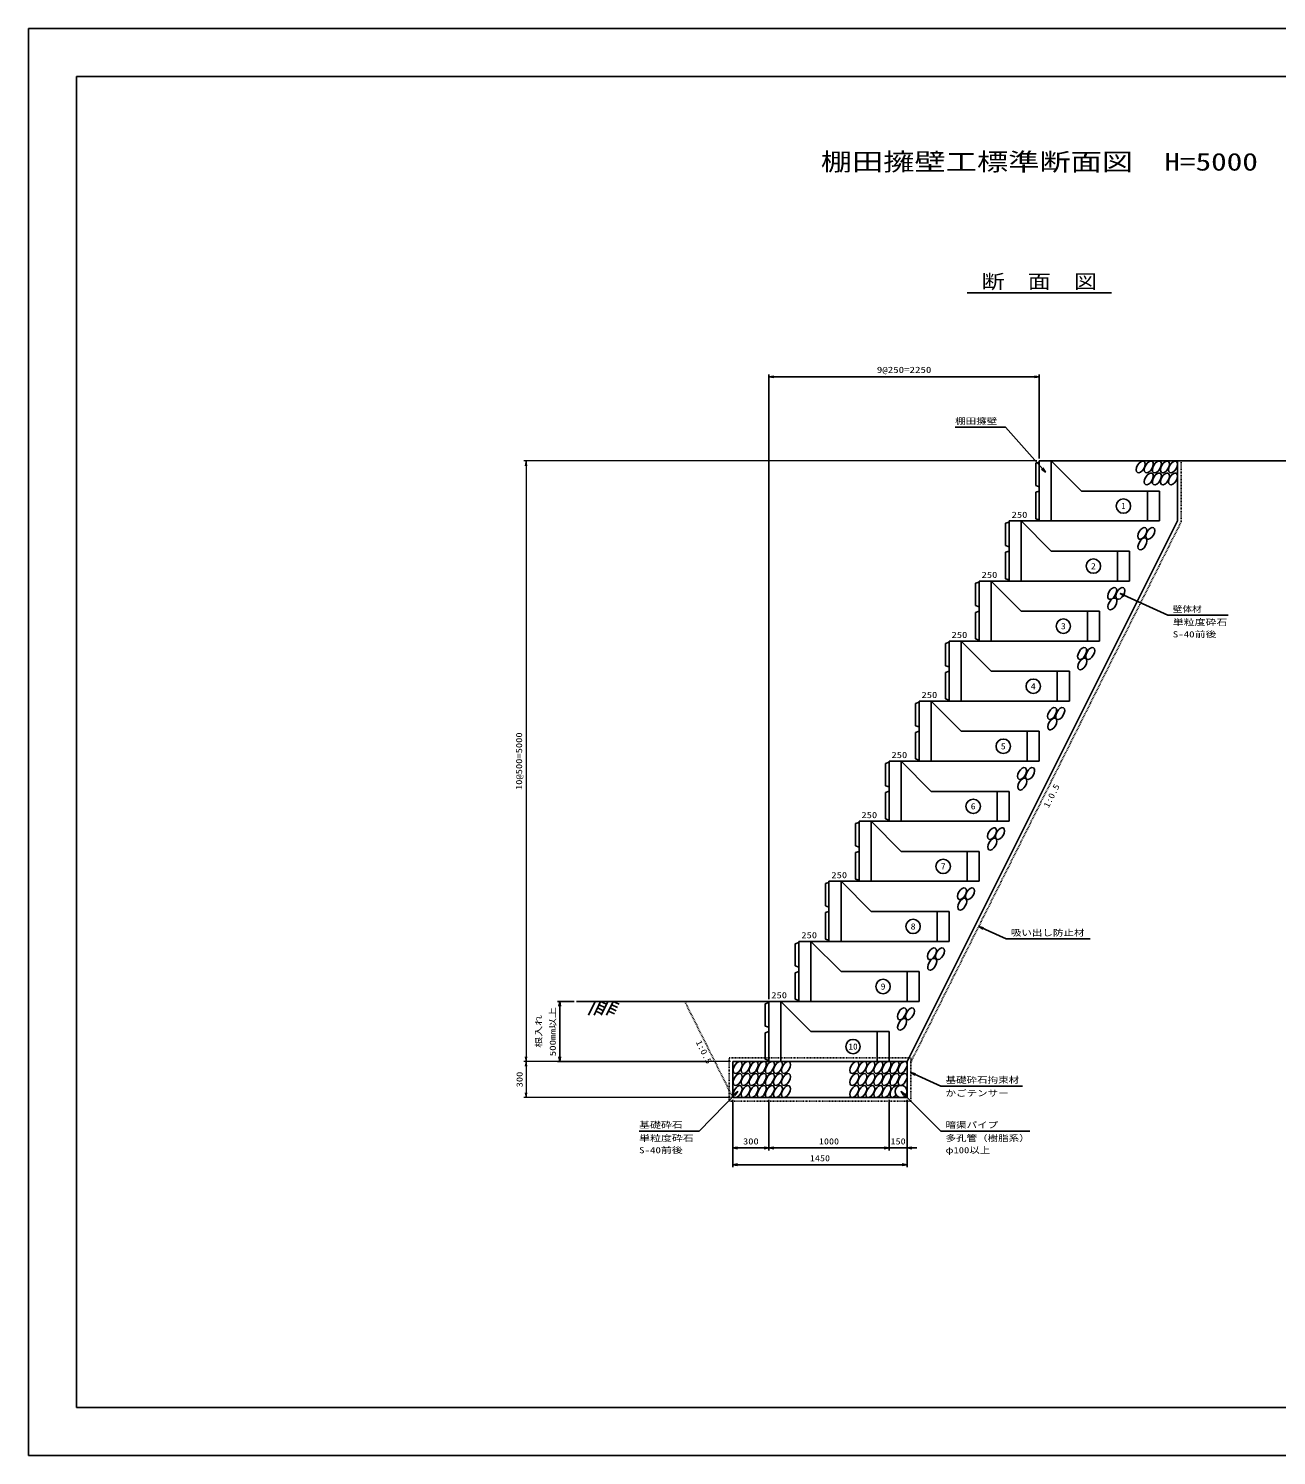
# Model space of a CAD drawing. Units: millimetres at full size; some dimension numbers follow another scale. Extents: x 0 to 16820, y 0 to 11880.
# Drawn here: x 0 to 10383, y 0 to 11880 of the extents above; entities that cross this region are included whole.
import ezdxf
from ezdxf.enums import TextEntityAlignment as Align

# ---------------------------------------------------------------- set-up
doc = ezdxf.new("R2010")
doc.units = ezdxf.units.MM
doc.linetypes.add('DASHED_SPACED', pattern=[12, 6, -6])
for name, color, linetype, lineweight in [('D-STR-DIM', 7, 'Continuous', 25), ('D-STR-STRn', 2, 'Continuous', 25), ('D-STR-TXT', 7, 'Continuous', 25), ('D-TTL', 2, 'Continuous', 25), ('D-TTL-TXT', 7, 'Continuous', 25)]:
    doc.layers.add(name, color=color, linetype=linetype, lineweight=lineweight)
doc.styles.add('ＭＳ ゴシック', font='')
doc.styles.get('ＭＳ ゴシック').set_extended_font_data('MS Gothic')

# ---------------------------------------------------------------- blocks, each defined once
blk = doc.blocks.new('open_arrow')
at = {"color": 0, "linetype": 'Continuous', "lineweight": -2}
blk.add_lwpolyline([(7.5, 1.25), (0, 0), (7.5, -1.25)], dxfattribs=at)
blk = doc.blocks.new('T-D')
at = {"color": 1, "linetype": 'Continuous', "lineweight": 25}
for p, q in [((0, -500), (0, 0)), ((0, 0), (100, 0)), ((100, -500), (100, 0)), ((350, -251), (100, 0)), ((0, -9), (-30, -19)), ((-30, -19), (-30, -204.5)), ((-30, -204.5), (0, -214.5)), ((0, -250.5), (-30, -260.5)), ((-30, -260.5), (-30, -481)), ((350, -251), (1000, -251)), ((900, -500), (900, -251)), ((1000, -500), (1000, -251)), ((-30, -481), (0, -491)), ((0, -500), (1000, -500))]:
    blk.add_line(p, q, dxfattribs=at)

msp = doc.modelspace()

# ---------------------------------------------------------------- linework, layer by layer
at = {"layer": 'D-STR-DIM'}
for p, q in [((6160, 3800), (6160, 9000)), ((6200, 8986.667), (6160, 8980)), ((6200, 8973.333), (6160, 8980)), ((6160, 8980), (6200, 8980)), ((6200, 8980), (8370, 8980)), ((8370, 8986.667), (8410, 8980)), ((8370, 8973.333), (8410, 8980)), ((8410, 8980), (8370, 8980)), ((8410, 8300), (8410, 9000)), ((4540, 3780), (4400, 3780)), ((4413.333, 3740), (4420, 3780)), ((4426.667, 3740), (4420, 3780)), ((4420, 3780), (4420, 3740)), ((4420, 3740), (4420, 3320)), ((5645, 3280), (4400, 3280)), ((4413.333, 3320), (4420, 3280)), ((4426.667, 3320), (4420, 3280)), ((4420, 3280), (4420, 3320)), ((5860, 2960), (5860, 2400)), ((5860, 2960), (5860, 2540)), ((6160, 2960), (6160, 2540)), ((6160, 2960), (6160, 2540)), ((7160, 2960), (7160, 2540)), ((7160, 2960), (7160, 2540)), ((7310, 2960), (7310, 2400)), ((7310, 2960), (7310, 2540)), ((6160, 2560), (5860, 2560)), ((6160, 2560), (7160, 2560)), ((7080, 2560), (7390, 2560)), ((5860, 2420), (7310, 2420))]:
    msp.add_line(p, q, dxfattribs=at)
at = {"layer": 'D-STR-DIM', "lineweight": 0}
for p, q in [((8390, 8280), (4120, 8280)), ((4140, 8280), (4140, 3280)), ((5840, 3280), (4120, 3280)), ((5840, 3280), (4120, 3280)), ((4140, 3280), (4140, 2980)), ((5840, 2980), (4120, 2980))]:
    msp.add_line(p, q, dxfattribs=at)
at = {"layer": 'D-STR-STRn', "color": 1}
for p, q in [((8410, 8280), (11410, 8280)), ((8160, 7780), (8410, 7780)), ((7910, 7280), (8160, 7280)), ((7660, 6780), (7910, 6780)), ((7410, 6280), (7660, 6280)), ((7160, 5780), (7410, 5780)), ((6910, 5280), (7160, 5280)), ((6660, 4780), (6910, 4780)), ((6410, 4280), (6660, 4280)), ((6160, 3780), (4560, 3780)), ((4715, 3780), (4659.92, 3664.793)), ((4760, 3780), (4704.92, 3664.793)), ((4721.18, 3698.803), (4770.017, 3675.454)), ((4734.12, 3725.868), (4782.957, 3702.52)), ((4747.06, 3752.934), (4795.897, 3729.585)), ((4760, 3780), (4808.837, 3756.651)), ((4820, 3780), (4764.92, 3664.793)), ((4865, 3780), (4809.92, 3664.793)), ((4826.18, 3698.803), (4875.017, 3675.454)), ((4839.12, 3725.868), (4887.957, 3702.52)), ((4852.06, 3752.934), (4900.897, 3729.585)), ((4865, 3780), (4913.837, 3756.651)), ((6160, 3780), (6410, 3780))]:
    msp.add_line(p, q, dxfattribs=at)
at = {"layer": 'D-STR-STRn', "color": 1, "linetype": 'DASHED_SPACED'}
msp.add_line((5460, 3780), (5860, 2980), dxfattribs=at)
at = {"layer": 'D-STR-STRn', "color": 1}
msp.add_lwpolyline([(7310, 3280), (9560, 7780), (9560, 8280)], dxfattribs=at)
at = {"layer": 'D-STR-STRn', "linetype": 'DASHED_SPACED'}
msp.add_lwpolyline([(7340, 3272.918), (9590, 7772.918), (9590, 8280)], dxfattribs=at)
msp.add_lwpolyline([(5830, 3310), (7340, 3310), (7340, 2950), (5830, 2950)], close=True, dxfattribs=at)
at = {"layer": 'D-STR-STRn', "color": 1}
msp.add_lwpolyline([(5860, 3280), (7310, 3280), (7310, 2980), (5860, 2980)], close=True, dxfattribs=at)
at = {"layer": 'D-STR-STRn'}
msp.add_circle((7260, 3030), 50, dxfattribs=at)
for centre in [(9253.933, 8230.019), (9320.933, 8230.019), (9387.933, 8230.019), (9454.933, 8230.019), (9521.933, 8230.019), (9320.933, 8130.019), (9387.933, 8130.019), (9454.933, 8130.019), (9521.933, 8130.019), (9266.606, 7677.112), (9333.606, 7677.112), (9268.605, 7589.595), (9016.606, 7177.112), (9018.605, 7089.595), (9083.606, 7177.112), (8766.606, 6677.112), (8833.606, 6677.112), (8768.605, 6589.595), (8516.606, 6177.112), (8583.606, 6177.112), (8518.605, 6089.595), (8266.606, 5677.112), (8333.606, 5677.112), (8268.605, 5589.595), (8016.606, 5177.112), (8083.606, 5177.112), (8018.605, 5089.595), (7766.606, 4677.112), (7768.605, 4589.595), (7833.606, 4677.112), (7516.606, 4177.112), (7583.606, 4177.112), (7518.605, 4089.595), (7266.606, 3677.112), (7333.606, 3677.112), (7268.605, 3589.595), (5900.239, 3230), (5967.239, 3230), (6034.239, 3230), (6101.239, 3230), (6168.239, 3230), (6235.239, 3230), (6302.239, 3230), (6870.239, 3230), (6937.239, 3230), (7004.239, 3230), (7071.239, 3230), (7138.239, 3230), (7205.239, 3230), (7272.239, 3230), (5900.239, 3130), (5967.239, 3130), (6034.239, 3130), (6101.239, 3130), (6168.239, 3130), (6235.239, 3130), (6302.239, 3130), (6870.239, 3130), (6937.239, 3130), (7004.239, 3130), (7071.239, 3130), (7138.239, 3130), (7205.239, 3130), (7272.239, 3130), (5900.239, 3030), (5967.239, 3030), (6034.239, 3030), (6101.239, 3030), (6168.239, 3030), (6235.239, 3030), (6302.239, 3030), (6870.239, 3030), (6937.239, 3030), (7004.239, 3030), (7071.239, 3030), (7138.239, 3030)]:
    msp.add_ellipse(centre, major_axis=(-27.222, -47.15), ratio=0.545455, dxfattribs=at)
msp.add_ellipse((7205.239, 3030), major_axis=(-27.222, -47.15), ratio=0.545455, start_param=2.97552158, end_param=7.504347313, dxfattribs=at)
at = {"layer": 'D-STR-TXT'}
for p, q in [((8130, 8560), (7710, 8560)), ((8460.316, 8187.075), (8130, 8560)), ((9083.606, 7177.112), (9480.441, 6994.782)), ((9980.441, 6994.782), (9480.441, 6994.782)), ((7905.791, 4404.5), (8133.084, 4300.068)), ((8833.084, 4300.068), (8133.084, 4300.068)), ((7340, 3189.189), (7590, 3074.324)), ((5900.239, 3030), (5580, 2700)), ((7260, 3030), (7590, 2700)), ((8270, 3074.324), (7590, 3074.324)), ((5580, 2700), (5080, 2700)), ((8330, 2700), (7590, 2700))]:
    msp.add_line(p, q, dxfattribs=at)
for centre in [(9110, 7904.5), (8860, 7404.5), (8610, 6904.5), (8360, 6404.5), (8110, 5904.5), (7860, 5404.5), (7610, 4904.5), (7360, 4404.5), (7110, 3904.5), (6860, 3404.5)]:
    msp.add_circle(centre, 60, dxfattribs=at)
at = {"layer": 'D-TTL'}
for points in [[(0, 0), (16820, 0), (16820, 11880), (0, 11880)], [(400, 400), (16420, 400), (16420, 11480), (400, 11480)]]:
    msp.add_lwpolyline(points, close=True, dxfattribs=at)
at = {"layer": 'D-TTL-TXT'}
msp.add_line((7810, 9680), (9010, 9680), dxfattribs=at)

# ---------------------------------------------------------------- block references
at = {"layer": 'D-STR-DIM', "lineweight": 0, "xscale": 5.33, "yscale": 5.33}
for p, rotation in [((4140, 8280), 270), ((4140, 3280), 90), ((4140, 3280), 270), ((4140, 2980), 90)]:
    msp.add_blockref('open_arrow', p, dxfattribs=dict(at, rotation=rotation))
at = {"layer": 'D-STR-DIM', "xscale": 5.33, "yscale": 5.33}
for p in [(5860, 2560), (6160, 2560), (7310, 2560), (5860, 2420)]:
    msp.add_blockref('open_arrow', p, dxfattribs=at)
at = {"layer": 'D-STR-DIM', "xscale": 5.33, "yscale": 5.33, "rotation": 180}
for p in [(6160, 2560), (7160, 2560), (7160, 2560), (7310, 2420)]:
    msp.add_blockref('open_arrow', p, dxfattribs=at)
at = {"layer": 'D-STR-STRn'}
for p in [(8410, 8280), (8160, 7780), (7910, 7280), (7660, 6780), (7410, 6280), (7160, 5780), (6910, 5280), (6660, 4780), (6410, 4280), (6160, 3780)]:
    msp.add_blockref('T-D', p, dxfattribs=at)
at = {"layer": 'D-STR-TXT', "xscale": 5.33, "yscale": 5.33}
for p, rotation in [((8460.316, 8187.075), 131.5), ((9083.606, 7177.112), 335.3), ((7905.791, 4404.5), 335.3), ((7340, 3189.189), 335.3), ((5900.239, 3030), 225.9), ((7260, 3030), 315)]:
    msp.add_blockref('open_arrow', p, dxfattribs=dict(at, rotation=rotation))

# ---------------------------------------------------------------- texts
at = {"layer": 'D-STR-DIM', "style": 'ＭＳ ゴシック'}
for s, width, p in [('9@250=2250', 1.3, (7285, 9038.731)), ('300', 1.25, (6010, 2615)), ('1000', 1.2, (6660, 2615)), ('150', 1.2, (7235, 2615)), ('1450', 1.2, (6585, 2475))]:
    msp.add_text(s, height=51.32, dxfattribs=dict(at, width=width)).set_placement(p, align=Align.MIDDLE_CENTER)
at = {"layer": 'D-STR-DIM', "style": 'ＭＳ ゴシック', "width": 1.25}
for s, p in [('10@500=5000', (4081.269, 5780)), ('300', (4085, 3130))]:
    msp.add_text(s, height=51.32, rotation=90, dxfattribs=at).set_placement(p, align=Align.MIDDLE_CENTER)
at = {"layer": 'D-STR-DIM', "style": 'ＭＳ ゴシック', "width": 1.3}
for s, p in [('500mm以上', (4402.582, 3323.376)), ('根入れ', (4285.56, 3394.975))]:
    msp.add_text(s, height=51.32, rotation=90, dxfattribs=at).set_placement(p, align=Align.BOTTOM_LEFT)
at = {"layer": 'D-STR-TXT', "style": 'ＭＳ ゴシック'}
for s, width, p in [('棚田擁壁', 1.25, (7710, 8570.667)), ('250', 1.25, (8180, 7790.667)), ('250', 1.25, (7930, 7290.667)), ('壁体材', 1.15, (9520.441, 7005.449)), ('単粒度砕石', 1.3, (9520.441, 6895.449)), ('250', 1.25, (7680, 6790.667)), ('S-40前後', 1.3, (9520.441, 6795.449)), ('250', 1.25, (7430, 6290.667)), ('250', 1.25, (7180, 5790.667)), ('250', 1.25, (6930, 5290.667)), ('250', 1.25, (6680, 4790.667)), ('250', 1.25, (6430, 4290.667)), ('吸い出し防止材', 1.25, (8173.084, 4310.735)), ('250', 1.25, (6180, 3790.667)), ('基礎砕石拘束材', 1.25, (7630, 3084.991)), ('かごテンサー', 1.25, (7630, 2974.991)), ('基礎砕石\u3000', 1.3, (5080, 2710.667)), ('暗渠パイプ', 1.25, (7630, 2710.667)), ('単粒度砕石', 1.3, (5080, 2600.667)), ('多孔管（樹脂系）', 1.25, (7630, 2600.667)), ('S-40前後', 1.3, (5080, 2500.667)), ('φ100以上', 1.25, (7630, 2500.667))]:
    msp.add_text(s, height=51.32, dxfattribs=dict(at, width=width)).set_placement(p, align=Align.BOTTOM_LEFT)
for s, width, p in [('1', 0.9, (9110, 7904.5)), ('2', 1.15, (8860, 7404.5)), ('3', 1.15, (8610, 6904.5)), ('4', 1.2, (8360, 6404.5)), ('5', 1.15, (8110, 5904.5)), ('6', 1.15, (7860, 5404.5)), ('7', 1.15, (7610, 4904.5)), ('8', 1.2, (7360, 4404.5)), ('9', 1.15, (7110, 3904.5)), ('10', 1.1, (6860, 3404.5))]:
    msp.add_text(s, height=51.32, dxfattribs=dict(at, width=width)).set_placement(p, align=Align.MIDDLE_CENTER)
at = {"layer": 'D-STR-TXT', "style": 'ＭＳ ゴシック', "width": 1.2}
for rotation, p in [(63.435, (8488.666, 5503.167)), (296.565, (5642.111, 3371.056))]:
    msp.add_text('1:0.5', height=51.32, rotation=rotation, dxfattribs=at).set_placement(p, align=Align.TOP_CENTER)
at = {"layer": 'D-TTL-TXT', "style": 'ＭＳ ゴシック'}
for s, height, width, p in [('棚田擁壁工標準断面図\u3000H=5000', 146.6, 1.3, (8410, 10653.333)), ('断\u3000面\u3000図', 117.3, 1.2, (8410, 9680))]:
    msp.add_text(s, height=height, dxfattribs=dict(at, width=width)).set_placement(p, align=Align.BOTTOM_CENTER)

doc.saveas('drawing.dxf')
